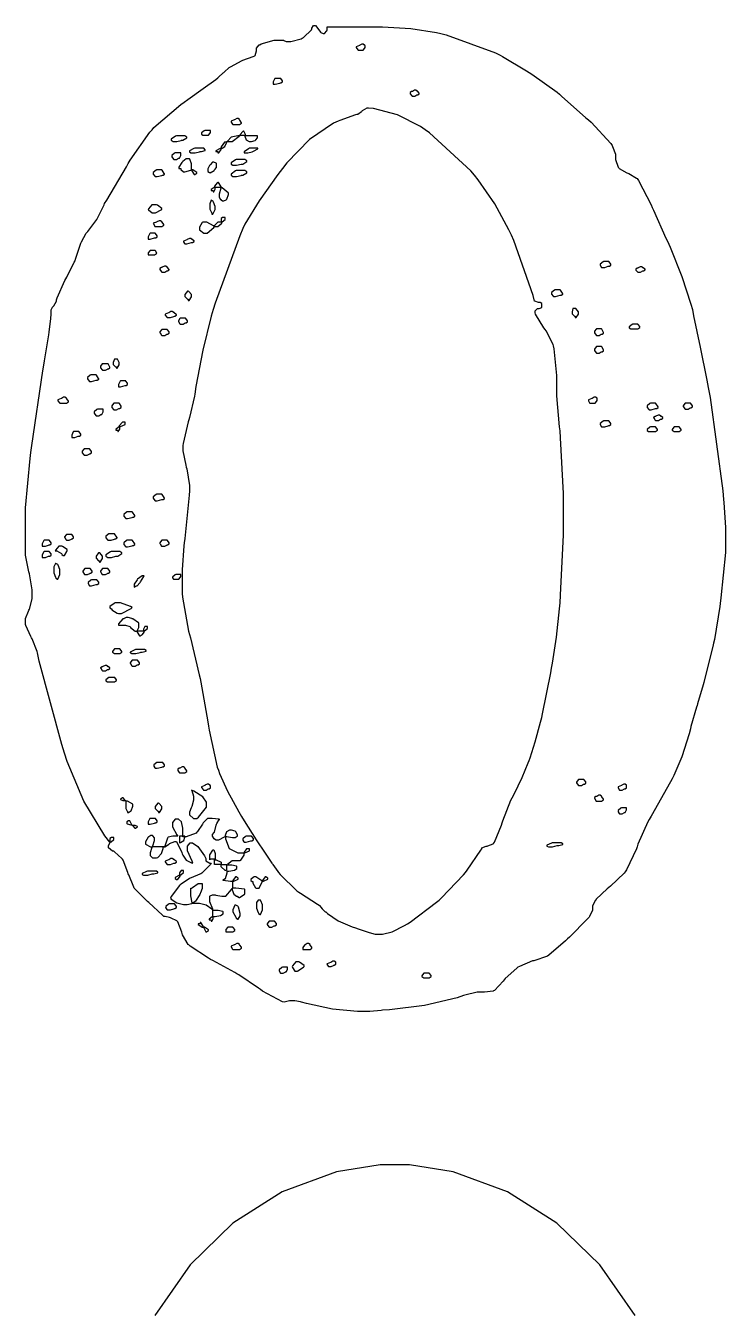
# Model space of a CAD drawing. Extents: x 59 to 294, y 44 to 310.
# Drawn here: x 102.5 to 140, y 240.8 to 309.5 of the extents above; entities that cross this region are included whole.
import ezdxf

# ---------------------------------------------------------------- set-up
doc = ezdxf.new("R2010")
doc.units = 0
doc.header["$MEASUREMENT"] = 0

msp = doc.modelspace()

# ---------------------------------------------------------------- linework, layer by layer
at = {"color": 42}
for points in [[(139.101, 290.124), (139.205, 289.586), (139.876, 284.595), (139.912, 284.127), (139.929, 283.96), (140.017, 282.63), (140.017, 282.186), (140.017, 281.278), (139.78, 278.854), (139.736, 278.554), (139.718, 278.387), (139.427, 276.623), (139.383, 276.437), (139.339, 276.253), (138.898, 274.489), (138.854, 274.321), (138.826, 274.206), (138.527, 273.184), (138.501, 273.086), (138.473, 272.998), (138.175, 271.966), (138.148, 271.851), (138.077, 271.569), (137.68, 270.338), (137.249, 269.338), (137.16, 269.169), (137.072, 269.003), (136.04, 267.177), (135.926, 266.983), (135.864, 266.868), (135.334, 265.668), (135.29, 265.535), (135.246, 265.413), (134.716, 264.293), (134.655, 264.195), (134.593, 264.124), (133.861, 263.42), (133.773, 263.349), (133.685, 263.278), (133.094, 262.723), (133.067, 262.679), (133.04, 262.653), (132.891, 262.355), (132.891, 262.254), (132.891, 262.132), (132.741, 261.789), (132.715, 261.761), (132.626, 261.665), (131.656, 260.695), (131.55, 260.597), (131.444, 260.5), (130.562, 259.734), (130.492, 259.68), (130.43, 259.654), (129.813, 259.442), (129.752, 259.432), (129.68, 259.416), (128.983, 259.123), (128.904, 259.079), (128.834, 259.035), (128.217, 258.481), (128.165, 258.41), (128.111, 258.34), (127.643, 257.838), (127.599, 257.81), (127.572, 257.794), (127.116, 257.74), (126.964, 257.74), (126.717, 257.74), (126.056, 257.59), (125.978, 257.564), (125.641, 257.449), (123.886, 257.03), (122.025, 256.804), (121.638, 256.786), (121.567, 256.77), (120.959, 256.716), (120.756, 256.716), (120.307, 256.716), (118.961, 256.844), (117.563, 257.132), (117.299, 257.211), (117.255, 257.229), (116.943, 257.281), (116.84, 257.281), (116.663, 257.281), (116.381, 257.211), (116.275, 257.237), (115.217, 257.802), (115.112, 257.881), (114.996, 257.969), (113.938, 258.674), (113.841, 258.727), (113.725, 258.798), (112.544, 259.442), (112.43, 259.504), (112.314, 259.558), (111.344, 260.21), (111.265, 260.28), (111.221, 260.307), (110.931, 260.809), (110.913, 260.879), (110.895, 260.951), (110.666, 261.505), (110.632, 261.549), (110.614, 261.567), (110.323, 261.709), (110.279, 261.725), (110.235, 261.743), (110.003, 261.797), (109.926, 261.797), (109.854, 261.867), (109.115, 262.547), (109.044, 262.607), (108.972, 262.669), (108.383, 263.26), (108.339, 263.313), (108.311, 263.367), (108.046, 264.02), (108.02, 264.09), (107.993, 264.16), (107.738, 264.805), (107.703, 264.866), (107.676, 264.91), (107.289, 265.263), (107.244, 265.289), (107.173, 265.289), (106.962, 265.475), (106.962, 265.535), (106.962, 265.598), (107.05, 265.756), (107.068, 265.782), (107.094, 265.8), (107.244, 265.92), (107.244, 265.958), (107.244, 266.03), (107.138, 266.03), (107.111, 266.03), (107.032, 265.976), (107.032, 265.958), (107.032, 265.782), (106.767, 266.119), (105.629, 267.979), (104.739, 270.087), (104.599, 270.545), (104.457, 271.004), (103.248, 275.467), (103.152, 275.908), (103.134, 275.978), (102.869, 276.658), (102.835, 276.718), (102.799, 276.78), (102.534, 277.372), (102.518, 277.424), (102.518, 277.6), (102.518, 277.75), (102.666, 278.139), (102.694, 278.201), (102.72, 278.255), (102.871, 278.796), (102.871, 278.977), (102.871, 279.295), (102.72, 280.15), (102.694, 280.246), (102.666, 280.344), (102.518, 281.144), (102.518, 281.41), (102.518, 282.681), (102.518, 283.669), (102.755, 286.323), (102.799, 286.632), (102.843, 287.012), (103.434, 291.007), (103.504, 291.43), (103.531, 291.554), (103.769, 292.939), (103.787, 293.088), (103.803, 293.238), (103.866, 293.803), (103.893, 294.061), (103.893, 294.146), (103.893, 294.217), (103.893, 294.279), (103.981, 294.455), (103.999, 294.463), (104.025, 294.491), (104.176, 294.735), (104.176, 294.816), (104.202, 294.914), (104.615, 295.856), (104.669, 295.945), (104.721, 296.033), (105.128, 296.828), (105.164, 296.898), (105.19, 296.996), (105.453, 297.79), (105.481, 297.851), (105.507, 297.913), (105.762, 298.38), (105.797, 298.414), (105.859, 298.468), (106.327, 299.121), (106.363, 299.192), (106.397, 299.262), (106.723, 299.907), (106.751, 299.967), (106.866, 300.153), (107.922, 301.942), (108.02, 302.118), (108.117, 302.295), (109.175, 303.795), (109.291, 303.918), (109.396, 304.034), (110.833, 305.267), (111.019, 305.399), (111.204, 305.532), (112.024, 306.119), (112.703, 306.616), (112.819, 306.704), (112.845, 306.732), (113.108, 306.97), (113.135, 306.987), (113.162, 307.005), (113.418, 307.243), (113.454, 307.269), (113.524, 307.314), (114.088, 307.606), (114.124, 307.622), (114.158, 307.64), (114.713, 307.843), (114.793, 307.869), (114.811, 307.887), (114.899, 308.139), (114.899, 308.222), (114.899, 308.284), (115.032, 308.468), (115.076, 308.468), (115.146, 308.512), (115.834, 308.717), (116.064, 308.717), (116.346, 308.717), (116.363, 308.699), (116.483, 308.645), (116.523, 308.645), (116.725, 308.645), (117.29, 308.795), (117.335, 308.821), (117.405, 308.849), (117.846, 309.263), (117.864, 309.316), (117.864, 309.36), (117.942, 309.492), (117.968, 309.492), (118.056, 309.492), (118.277, 309.202), (118.321, 309.14), (118.339, 309.123), (118.457, 309.069), (118.497, 309.069), (118.541, 309.069), (118.656, 309.219), (118.674, 309.246), (118.674, 309.422), (121.143, 309.422), (121.646, 309.422), (123.158, 309.339), (124.539, 309.131), (124.777, 309.069), (125.058, 308.999), (127.704, 308.029), (127.952, 307.905), (128.066, 307.835), (129.363, 307.067), (129.505, 306.987), (129.646, 306.899), (130.995, 305.929), (131.127, 305.822), (131.241, 305.708), (132.538, 304.563), (132.68, 304.447), (132.821, 304.324), (133.878, 303.178), (133.949, 303.072), (133.975, 303.028), (134.126, 302.61), (134.126, 302.471), (134.126, 302.322), (134.275, 301.916), (134.302, 301.872), (134.328, 301.845), (134.743, 301.607), (134.797, 301.589), (134.849, 301.573), (135.254, 301.334), (135.29, 301.308), (135.36, 301.194), (136.04, 299.905), (136.102, 299.755), (136.163, 299.606), (136.834, 298.107), (136.914, 297.957), (137.062, 297.63), (137.688, 296.069), (138.173, 294.579), (138.253, 294.287), (138.315, 293.962), (138.664, 292.286), (139.029, 290.504), (139.101, 290.124)], [(120.686, 308.434), (120.686, 308.452), (120.606, 308.504), (120.58, 308.504), (120.536, 308.504), (120.42, 308.443), (120.403, 308.434), (120.227, 308.364), (120.227, 308.32), (120.315, 308.205), (120.333, 308.187), (120.614, 308.187), (120.632, 308.205), (120.72, 308.325), (120.72, 308.364), (120.72, 308.434), (120.686, 308.434)], [(116.17, 306.67), (115.888, 306.67), (115.87, 306.654), (115.781, 306.481), (115.781, 306.423), (115.781, 306.352), (115.888, 306.352), (115.888, 306.352), (116.134, 306.415), (116.17, 306.423), (116.196, 306.423), (116.276, 306.477), (116.276, 306.494), (116.276, 306.538), (116.187, 306.654), (116.17, 306.67)], [(123.508, 305.965), (123.508, 305.983), (123.428, 306.035), (123.402, 306.035), (123.358, 306.035), (123.242, 305.974), (123.226, 305.965), (123.198, 305.965), (123.119, 305.912), (123.119, 305.894), (123.119, 305.85), (123.208, 305.736), (123.226, 305.718), (123.332, 305.718), (123.376, 305.718), (123.49, 305.78), (123.508, 305.788), (123.534, 305.788), (123.613, 305.842), (123.613, 305.858), (123.603, 305.886), (123.531, 305.965), (123.508, 305.965)], [(131.163, 278.588), (131.189, 278.995), (131.34, 282.236), (131.34, 283.317), (131.34, 284.437), (131.189, 287.427), (131.163, 287.796), (131.136, 288.008), (130.987, 289.675), (130.987, 290.23), (130.987, 290.759), (130.836, 292.188), (130.81, 292.347), (130.792, 292.418), (130.412, 293.15), (130.351, 293.229), (130.289, 293.309), (129.848, 294.04), (129.822, 294.11), (129.822, 294.181), (129.822, 294.225), (129.955, 294.357), (129.999, 294.357), (130.043, 294.357), (130.175, 294.411), (130.175, 294.429), (130.175, 294.605), (130.175, 294.623), (130.095, 294.676), (130.069, 294.676), (129.997, 294.676), (129.804, 294.738), (129.786, 294.746), (129.716, 295.038), (128.684, 297.983), (128.552, 298.274), (128.419, 298.566), (127.656, 299.959), (126.77, 301.246), (126.577, 301.485), (126.373, 301.723), (124.168, 303.751), (123.931, 303.918), (123.683, 304.086), (122.44, 304.712), (121.161, 305.056), (120.897, 305.083), (120.808, 305.083), (120.56, 304.934), (120.544, 304.906), (120.526, 304.88), (120.328, 304.73), (120.261, 304.73), (120.191, 304.713), (119.363, 304.421), (119.275, 304.377), (119.01, 304.263), (117.735, 303.398), (116.513, 302.146), (116.276, 301.837), (116.038, 301.529), (115.032, 300.113), (114.274, 298.856), (114.16, 298.626), (113.999, 298.248), (112.677, 294.632), (112.572, 294.287), (112.466, 293.944), (112.011, 292.122), (111.645, 290.178), (111.584, 289.771), (111.566, 289.657), (111.3, 288.512), (111.265, 288.396), (111.23, 288.273), (110.965, 287.127), (110.949, 287.021), (110.949, 286.73), (111.097, 285.954), (111.125, 285.856), (111.151, 285.76), (111.301, 284.879), (111.301, 284.585), (111.283, 284.348), (111.053, 282.029), (111.019, 281.799), (111.001, 281.641), (110.913, 280.358), (110.913, 279.929), (110.913, 279.083), (110.931, 278.898), (111.248, 277.081), (111.301, 276.895), (111.354, 276.71), (111.822, 274.744), (111.867, 274.531), (111.911, 274.338), (112.288, 272.222), (112.324, 271.992), (112.35, 271.771), (112.791, 269.796), (112.853, 269.628), (112.915, 269.462), (113.338, 268.5), (113.938, 267.397), (114.088, 267.159), (114.238, 266.912), (114.864, 265.908), (115.349, 265.183), (115.429, 265.077), (115.455, 265.032), (115.719, 264.655), (115.747, 264.619), (115.773, 264.585), (116.028, 264.204), (116.064, 264.16), (116.152, 264.046), (117.06, 263.164), (117.158, 263.102), (117.255, 263.041), (118.163, 262.45), (118.251, 262.396), (118.267, 262.38), (118.409, 262.202), (118.427, 262.184), (118.444, 262.168), (118.564, 262.044), (118.604, 262.044), (118.692, 261.956), (119.265, 261.568), (120.015, 261.25), (120.191, 261.196), (120.34, 261.144), (120.931, 260.941), (121.249, 260.843), (121.356, 260.843), (121.462, 260.843), (121.634, 260.843), (122.154, 260.981), (122.829, 261.312), (122.979, 261.408), (123.128, 261.497), (124.539, 262.556), (124.671, 262.679), (124.803, 262.803), (125.976, 264.028), (126.082, 264.16), (126.188, 264.284), (126.92, 265.341), (126.964, 265.429), (126.964, 265.465), (127.202, 265.563), (127.247, 265.571), (127.291, 265.581), (127.581, 265.695), (127.599, 265.712), (127.643, 265.783), (128.022, 266.692), (128.058, 266.806), (128.084, 266.922), (128.525, 268.032), (128.588, 268.147), (128.692, 268.341), (129.125, 269.232), (129.451, 270.017), (129.505, 270.158), (129.558, 270.299), (129.826, 271.146), (130.113, 272.204), (130.175, 272.451), (130.219, 272.645), (130.66, 274.85), (130.704, 275.096), (130.756, 275.361), (130.973, 276.75), (131.136, 278.263), (131.163, 278.588)], [(113.983, 304.447), (113.983, 304.465), (113.903, 304.517), (113.877, 304.517), (113.833, 304.517), (113.717, 304.457), (113.701, 304.447), (113.524, 304.377), (113.524, 304.333), (113.612, 304.219), (113.63, 304.201), (113.983, 304.201), (114.088, 304.271), (114.078, 304.289), (113.991, 304.439), (113.983, 304.447)], [(111.055, 303.601), (110.596, 303.601), (110.552, 303.583), (110.313, 303.411), (110.313, 303.353), (110.419, 303.283), (110.526, 303.283), (110.614, 303.283), (110.851, 303.345), (110.878, 303.353), (110.949, 303.353), (111.161, 303.485), (111.161, 303.529), (111.055, 303.601)], [(112.396, 303.882), (112.113, 303.882), (112.086, 303.866), (111.937, 303.746), (111.937, 303.706), (111.937, 303.689), (112.015, 303.635), (112.043, 303.635), (112.324, 303.635), (112.342, 303.653), (112.43, 303.773), (112.43, 303.812), (112.43, 303.882), (112.396, 303.882)], [(112.995, 302.93), (112.951, 302.913), (112.713, 302.794), (112.713, 302.754), (112.819, 302.754), (112.819, 302.683), (112.863, 302.683), (112.995, 302.869), (112.995, 302.93), (113.046, 302.93), (113.202, 303.014), (113.278, 303.217), (113.278, 303.283), (113.454, 303.283), (113.586, 303.283), (113.955, 303.575), (113.983, 303.635), (114.264, 303.635), (114.264, 303.572), (114.338, 303.381), (114.494, 303.283), (114.547, 303.283), (114.617, 303.283), (114.811, 303.345), (114.829, 303.353), (114.846, 303.371), (114.935, 303.491), (114.935, 303.529), (114.935, 303.601), (114.3, 303.601), (114.3, 303.663), (114.22, 303.848), (114.194, 303.848), (114.166, 303.831), (114.017, 303.659), (114.017, 303.601), (113.896, 303.601), (113.532, 303.518), (113.328, 303.31), (113.312, 303.248), (113.206, 303.248), (113.174, 303.257), (112.995, 303.013), (112.995, 302.93)], [(112.043, 302.93), (111.584, 302.93), (111.54, 302.913), (111.301, 302.794), (111.301, 302.754), (111.301, 302.737), (111.38, 302.683), (111.408, 302.683), (111.514, 302.683), (111.602, 302.683), (111.839, 302.745), (111.867, 302.754), (111.937, 302.754), (112.147, 302.808), (112.147, 302.824), (112.138, 302.852), (112.066, 302.93), (112.043, 302.93)], [(114.336, 302.683), (114.424, 302.683), (114.661, 302.745), (114.689, 302.754), (114.733, 302.772), (114.97, 302.891), (114.97, 302.93), (114.512, 302.93), (114.468, 302.904), (114.23, 302.738), (114.23, 302.683), (114.336, 302.683)], [(110.808, 302.683), (110.526, 302.683), (110.498, 302.667), (110.349, 302.547), (110.349, 302.507), (110.349, 302.463), (110.437, 302.349), (110.455, 302.331), (110.56, 302.331), (110.604, 302.331), (110.719, 302.393), (110.736, 302.401), (110.763, 302.401), (110.842, 302.533), (110.842, 302.577), (110.842, 302.683), (110.808, 302.683)], [(111.408, 301.765), (111.408, 302.014), (111.408, 302.102), (111.318, 302.349), (111.301, 302.367), (111.195, 302.367), (111.124, 302.367), (110.947, 302.216), (110.913, 302.19), (110.887, 302.164), (110.736, 301.92), (110.736, 301.837), (110.842, 301.837), (110.842, 301.793), (110.975, 301.661), (111.019, 301.661), (111.045, 301.671), (111.363, 301.749), (111.408, 301.765), (111.424, 301.721), (111.544, 301.519), (111.584, 301.519), (111.69, 301.589), (111.69, 301.633), (111.478, 301.765), (111.408, 301.765)], [(112.642, 301.765), (112.659, 301.783), (112.748, 301.903), (112.748, 301.942), (112.748, 302.118), (112.73, 302.136), (112.611, 302.19), (112.572, 302.19), (112.528, 302.19), (112.412, 302.04), (112.396, 302.014), (112.378, 301.996), (112.29, 301.824), (112.29, 301.765), (112.29, 301.695), (112.29, 301.679), (112.368, 301.625), (112.396, 301.625), (112.404, 301.617), (112.615, 301.739), (112.642, 301.765)], [(113.63, 302.014), (113.735, 302.014), (113.823, 302.014), (114.062, 302.075), (114.088, 302.084), (114.158, 302.084), (114.37, 302.216), (114.37, 302.26), (114.264, 302.331), (113.807, 302.331), (113.763, 302.314), (113.524, 302.142), (113.524, 302.084), (113.63, 302.014)], [(109.82, 301.765), (109.538, 301.765), (109.51, 301.749), (109.361, 301.629), (109.361, 301.589), (109.361, 301.545), (109.449, 301.431), (109.467, 301.413), (109.573, 301.413), (109.573, 301.413), (109.819, 301.476), (109.854, 301.485), (109.881, 301.485), (109.96, 301.538), (109.96, 301.555), (109.951, 301.582), (109.837, 301.749), (109.82, 301.765)], [(113.63, 301.413), (113.735, 301.413), (113.823, 301.413), (114.062, 301.476), (114.088, 301.485), (114.158, 301.485), (114.37, 301.617), (114.37, 301.661), (114.264, 301.731), (113.807, 301.731), (113.763, 301.715), (113.524, 301.542), (113.524, 301.485), (113.63, 301.413)], [(112.995, 300.849), (112.977, 300.893), (112.857, 301.096), (112.819, 301.096), (112.791, 301.079), (112.642, 300.907), (112.642, 300.849), (112.615, 300.833), (112.466, 300.713), (112.466, 300.673), (112.572, 300.673), (112.572, 300.603), (112.598, 300.603), (112.677, 300.735), (112.677, 300.779), (112.677, 300.849), (112.995, 300.849), (112.977, 300.797), (112.889, 300.466), (112.889, 300.354), (112.889, 300.31), (112.968, 300.178), (112.995, 300.178), (112.995, 300.162), (113.073, 300.108), (113.101, 300.108), (113.145, 300.108), (113.26, 300.17), (113.278, 300.178), (113.294, 300.196), (113.382, 300.448), (113.382, 300.531), (113.373, 300.549), (113.056, 300.815), (112.995, 300.849)], [(112.396, 299.897), (112.396, 299.721), (112.396, 299.659), (112.482, 299.482), (112.5, 299.472), (112.5, 299.402), (112.544, 299.402), (112.659, 299.605), (112.677, 299.649), (112.677, 299.721), (112.677, 299.809), (112.588, 300.039), (112.572, 300.073), (112.466, 300.144), (112.466, 300.144), (112.396, 299.959), (112.396, 299.897)], [(109.82, 299.649), (109.82, 299.711), (109.582, 299.889), (109.538, 299.897), (109.361, 299.897), (109.289, 299.897), (109.095, 299.693), (109.079, 299.649), (109.095, 299.623), (109.294, 299.472), (109.361, 299.472), (109.475, 299.472), (109.776, 299.623), (109.82, 299.649)], [(109.467, 298.733), (109.82, 298.733), (109.926, 298.803), (109.926, 298.847), (109.837, 298.963), (109.82, 298.979), (109.82, 298.997), (109.74, 299.049), (109.714, 299.049), (109.67, 299.049), (109.554, 298.989), (109.538, 298.979), (109.361, 298.909), (109.369, 298.892), (109.449, 298.742), (109.467, 298.733)], [(112.642, 298.733), (112.58, 298.777), (112.229, 298.979), (112.113, 298.979), (112.007, 298.979), (111.979, 298.953), (111.831, 298.709), (111.831, 298.626), (111.831, 298.566), (112.069, 298.389), (112.113, 298.38), (112.245, 298.38), (112.598, 298.68), (112.642, 298.733), (112.748, 298.733), (112.819, 298.733), (113.029, 298.918), (113.029, 298.979), (113.056, 298.997), (113.206, 299.117), (113.206, 299.156), (113.206, 299.226), (113.101, 299.226), (113.073, 299.226), (112.995, 299.174), (112.995, 299.156), (112.995, 298.979), (112.889, 298.979), (112.827, 298.979), (112.642, 298.795), (112.642, 298.733)], [(109.467, 298.38), (109.185, 298.38), (109.167, 298.363), (109.079, 298.191), (109.079, 298.133), (109.079, 298.061), (109.185, 298.061), (109.185, 298.061), (109.431, 298.125), (109.467, 298.133), (109.493, 298.133), (109.573, 298.187), (109.573, 298.203), (109.573, 298.248), (109.484, 298.371), (109.467, 298.38)], [(111.055, 297.815), (111.161, 297.815), (111.161, 297.815), (111.406, 297.877), (111.442, 297.885), (111.468, 297.885), (111.548, 297.939), (111.548, 297.957), (111.548, 297.974), (111.468, 298.027), (111.442, 298.027), (111.442, 298.045), (111.363, 298.097), (111.337, 298.097), (111.293, 298.097), (111.177, 298.037), (111.161, 298.027), (110.985, 297.957), (110.985, 297.922), (111.037, 297.825), (111.055, 297.815)], [(109.467, 297.462), (109.185, 297.462), (109.167, 297.445), (109.079, 297.326), (109.079, 297.285), (109.079, 297.215), (109.431, 297.215), (109.538, 297.285), (109.546, 297.303), (109.484, 297.445), (109.467, 297.462)], [(133.386, 296.546), (133.49, 296.546), (133.561, 296.546), (133.737, 296.607), (133.773, 296.616), (133.799, 296.616), (133.879, 296.67), (133.879, 296.686), (133.879, 296.73), (133.79, 296.846), (133.773, 296.863), (133.49, 296.863), (133.464, 296.846), (133.314, 296.726), (133.314, 296.686), (133.304, 296.678), (133.368, 296.555), (133.386, 296.546)], [(110.103, 296.546), (110.103, 296.563), (110.023, 296.616), (109.996, 296.616), (109.952, 296.616), (109.837, 296.555), (109.82, 296.546), (109.793, 296.546), (109.714, 296.492), (109.714, 296.474), (109.714, 296.43), (109.802, 296.315), (109.82, 296.297), (109.926, 296.297), (109.97, 296.297), (110.085, 296.361), (110.103, 296.369), (110.129, 296.369), (110.207, 296.423), (110.207, 296.44), (110.198, 296.458), (110.126, 296.546), (110.103, 296.546)], [(135.326, 296.297), (135.431, 296.297), (135.475, 296.297), (135.589, 296.361), (135.607, 296.369), (135.634, 296.369), (135.713, 296.423), (135.713, 296.44), (135.713, 296.458), (135.634, 296.51), (135.607, 296.51), (135.607, 296.528), (135.529, 296.58), (135.503, 296.58), (135.459, 296.58), (135.342, 296.519), (135.326, 296.51), (135.298, 296.51), (135.22, 296.458), (135.22, 296.44), (135.22, 296.405), (135.308, 296.307), (135.326, 296.297)], [(131.163, 295.345), (130.881, 295.345), (130.853, 295.329), (130.704, 295.209), (130.704, 295.169), (130.704, 295.125), (130.792, 295.01), (130.81, 294.992), (130.917, 294.992), (130.917, 294.992), (131.162, 295.055), (131.197, 295.063), (131.224, 295.063), (131.304, 295.117), (131.304, 295.135), (131.294, 295.161), (131.18, 295.337), (131.163, 295.345)], [(111.055, 295.028), (111.055, 294.984), (111.187, 294.852), (111.231, 294.852), (111.231, 294.782), (111.275, 294.782), (111.408, 294.968), (111.408, 295.028), (111.408, 295.09), (111.257, 295.267), (111.231, 295.275), (111.187, 295.275), (111.055, 295.09), (111.055, 295.028)], [(110.455, 294.11), (110.455, 294.128), (110.375, 294.181), (110.349, 294.181), (110.305, 294.181), (110.189, 294.12), (110.173, 294.11), (109.996, 294.04), (109.996, 293.996), (110.085, 293.882), (110.103, 293.864), (110.207, 293.864), (110.278, 293.864), (110.454, 293.926), (110.49, 293.934), (110.516, 293.934), (110.596, 293.988), (110.596, 294.004), (110.578, 294.022), (110.486, 294.11), (110.455, 294.11)], [(131.798, 294.11), (131.798, 294.066), (131.931, 293.934), (131.975, 293.934), (131.975, 293.864), (132.019, 293.864), (132.151, 294.05), (132.151, 294.11), (132.151, 294.173), (132.001, 294.349), (131.975, 294.357), (131.869, 294.357), (131.851, 294.357), (131.798, 294.173), (131.798, 294.11)], [(110.808, 293.511), (110.913, 293.511), (110.957, 293.511), (111.071, 293.573), (111.089, 293.581), (111.115, 293.581), (111.195, 293.635), (111.195, 293.652), (111.195, 293.696), (111.107, 293.812), (111.089, 293.828), (110.808, 293.828), (110.79, 293.812), (110.702, 293.692), (110.702, 293.652), (110.702, 293.652), (110.79, 293.521), (110.808, 293.511)], [(133.386, 293.265), (133.103, 293.265), (133.085, 293.248), (132.997, 293.128), (132.997, 293.088), (132.997, 293.044), (133.085, 292.93), (133.103, 292.912), (133.21, 292.912), (133.254, 292.912), (133.368, 292.974), (133.386, 292.982), (133.412, 292.982), (133.49, 293.036), (133.49, 293.052), (133.481, 293.07), (133.394, 293.248), (133.386, 293.265)], [(134.973, 293.265), (135.326, 293.265), (135.431, 293.335), (135.431, 293.379), (135.342, 293.495), (135.326, 293.511), (135.044, 293.511), (135.016, 293.495), (134.867, 293.375), (134.867, 293.335), (134.867, 293.318), (134.946, 293.265), (134.973, 293.265)], [(109.82, 292.912), (109.926, 292.912), (109.97, 292.912), (110.085, 292.974), (110.103, 292.982), (110.129, 292.982), (110.207, 293.036), (110.207, 293.052), (110.207, 293.096), (110.119, 293.212), (110.103, 293.229), (109.82, 293.229), (109.802, 293.212), (109.714, 293.092), (109.714, 293.052), (109.722, 293.044), (109.802, 292.93), (109.82, 292.912)], [(133.386, 292.312), (133.103, 292.312), (133.085, 292.294), (132.997, 292.176), (132.997, 292.136), (132.997, 292.092), (133.085, 291.977), (133.103, 291.96), (133.21, 291.96), (133.254, 291.96), (133.368, 292.021), (133.386, 292.03), (133.412, 292.03), (133.49, 292.083), (133.49, 292.1), (133.481, 292.128), (133.394, 292.304), (133.386, 292.312)], [(106.928, 291.394), (106.645, 291.394), (106.627, 291.378), (106.539, 291.258), (106.539, 291.218), (106.539, 291.174), (106.627, 291.06), (106.645, 291.042), (106.751, 291.042), (106.795, 291.042), (106.91, 291.104), (106.928, 291.112), (106.954, 291.112), (107.032, 291.166), (107.032, 291.182), (107.023, 291.21), (106.936, 291.378), (106.928, 291.394)], [(107.527, 291.394), (107.527, 291.457), (107.437, 291.633), (107.421, 291.641), (107.315, 291.641), (107.287, 291.641), (107.208, 291.457), (107.208, 291.394), (107.208, 291.35), (107.341, 291.218), (107.385, 291.218), (107.385, 291.148), (107.419, 291.148), (107.527, 291.334), (107.527, 291.394)], [(106.292, 290.795), (106.01, 290.795), (105.982, 290.779), (105.833, 290.659), (105.833, 290.619), (105.833, 290.575), (105.922, 290.46), (105.94, 290.442), (106.046, 290.442), (106.046, 290.442), (106.291, 290.504), (106.327, 290.513), (106.353, 290.513), (106.433, 290.566), (106.433, 290.583), (106.423, 290.61), (106.309, 290.787), (106.292, 290.795)], [(107.88, 290.477), (107.597, 290.477), (107.579, 290.46), (107.491, 290.288), (107.491, 290.23), (107.491, 290.16), (107.597, 290.16), (107.597, 290.16), (107.844, 290.222), (107.88, 290.23), (107.906, 290.23), (107.986, 290.284), (107.986, 290.3), (107.986, 290.344), (107.896, 290.46), (107.88, 290.477)], [(104.705, 289.524), (104.705, 289.542), (104.625, 289.595), (104.599, 289.595), (104.555, 289.595), (104.439, 289.534), (104.422, 289.524), (104.246, 289.454), (104.246, 289.41), (104.334, 289.296), (104.352, 289.278), (104.705, 289.278), (104.811, 289.348), (104.811, 289.392), (104.721, 289.516), (104.705, 289.524)], [(107.527, 289.278), (107.244, 289.278), (107.226, 289.261), (107.138, 289.141), (107.138, 289.101), (107.138, 289.057), (107.226, 288.943), (107.244, 288.925), (107.351, 288.925), (107.395, 288.925), (107.509, 288.987), (107.527, 288.995), (107.553, 288.995), (107.633, 289.049), (107.633, 289.065), (107.633, 289.119), (107.544, 289.27), (107.527, 289.278)], [(132.751, 289.278), (133.033, 289.278), (133.049, 289.296), (133.138, 289.416), (133.138, 289.454), (133.138, 289.524), (133.138, 289.542), (133.059, 289.595), (133.033, 289.595), (132.989, 289.595), (132.873, 289.534), (132.857, 289.524), (132.68, 289.454), (132.68, 289.41), (132.733, 289.296), (132.751, 289.278)], [(136.278, 289.278), (135.996, 289.278), (135.968, 289.261), (135.819, 289.141), (135.819, 289.101), (135.819, 289.057), (135.908, 288.943), (135.926, 288.925), (136.032, 288.925), (136.032, 288.925), (136.277, 288.987), (136.313, 288.995), (136.339, 288.995), (136.419, 289.049), (136.419, 289.065), (136.409, 289.093), (136.295, 289.27), (136.278, 289.278)], [(137.866, 288.961), (137.972, 288.961), (138.016, 288.961), (138.13, 289.023), (138.148, 289.031), (138.175, 289.031), (138.253, 289.085), (138.253, 289.101), (138.253, 289.145), (138.165, 289.261), (138.148, 289.278), (137.866, 289.278), (137.848, 289.261), (137.76, 289.141), (137.76, 289.101), (137.768, 289.093), (137.848, 288.971), (137.866, 288.961)], [(106.645, 288.961), (106.363, 288.961), (106.335, 288.943), (106.186, 288.824), (106.186, 288.785), (106.186, 288.74), (106.274, 288.626), (106.292, 288.608), (106.398, 288.608), (106.443, 288.608), (106.557, 288.67), (106.575, 288.678), (106.601, 288.678), (106.679, 288.811), (106.679, 288.855), (106.679, 288.961), (106.645, 288.961)], [(136.278, 288.36), (136.385, 288.36), (136.429, 288.36), (136.543, 288.423), (136.561, 288.432), (136.587, 288.432), (136.665, 288.485), (136.665, 288.502), (136.665, 288.52), (136.587, 288.572), (136.561, 288.572), (136.561, 288.59), (136.481, 288.642), (136.455, 288.642), (136.411, 288.642), (136.295, 288.582), (136.278, 288.572), (136.251, 288.572), (136.172, 288.52), (136.172, 288.502), (136.18, 288.494), (136.26, 288.378), (136.278, 288.36)], [(104.987, 287.444), (105.092, 287.444), (105.162, 287.444), (105.339, 287.506), (105.374, 287.514), (105.4, 287.514), (105.481, 287.568), (105.481, 287.584), (105.481, 287.628), (105.391, 287.744), (105.374, 287.76), (105.092, 287.76), (105.074, 287.744), (104.987, 287.572), (104.987, 287.514), (104.987, 287.444)], [(107.527, 288.007), (107.5, 287.991), (107.351, 287.871), (107.351, 287.831), (107.457, 287.831), (107.457, 287.76), (107.483, 287.76), (107.561, 287.893), (107.561, 287.937), (107.561, 288.007), (107.605, 288.025), (107.844, 288.145), (107.844, 288.183), (107.844, 288.255), (107.738, 288.255), (107.702, 288.265), (107.527, 288.072), (107.527, 288.007)], [(133.386, 288.007), (133.49, 288.007), (133.561, 288.007), (133.737, 288.071), (133.773, 288.079), (133.799, 288.079), (133.879, 288.133), (133.879, 288.149), (133.879, 288.193), (133.79, 288.309), (133.773, 288.326), (133.49, 288.326), (133.464, 288.309), (133.314, 288.189), (133.314, 288.149), (133.314, 288.149), (133.368, 288.025), (133.386, 288.007)], [(135.926, 287.76), (136.278, 287.76), (136.385, 287.831), (136.385, 287.875), (136.295, 287.991), (136.278, 288.007), (135.996, 288.007), (135.968, 287.991), (135.819, 287.871), (135.819, 287.831), (135.828, 287.823), (135.901, 287.76), (135.926, 287.76)], [(137.267, 287.76), (137.547, 287.76), (137.654, 287.831), (137.654, 287.875), (137.565, 287.991), (137.547, 288.007), (137.267, 288.007), (137.249, 287.991), (137.16, 287.871), (137.16, 287.831), (137.267, 287.76)], [(105.94, 286.844), (105.657, 286.844), (105.639, 286.826), (105.551, 286.708), (105.551, 286.668), (105.551, 286.624), (105.639, 286.509), (105.657, 286.492), (105.763, 286.492), (105.807, 286.492), (105.922, 286.553), (105.94, 286.562), (105.966, 286.562), (106.046, 286.615), (106.046, 286.632), (106.046, 286.686), (105.956, 286.826), (105.94, 286.844)], [(109.82, 284.409), (109.538, 284.409), (109.51, 284.393), (109.361, 284.273), (109.361, 284.233), (109.361, 284.189), (109.449, 284.074), (109.467, 284.056), (109.573, 284.056), (109.573, 284.056), (109.819, 284.118), (109.854, 284.127), (109.881, 284.127), (109.96, 284.181), (109.96, 284.198), (109.951, 284.225), (109.837, 284.393), (109.82, 284.409)], [(108.233, 283.457), (107.95, 283.457), (107.922, 283.44), (107.774, 283.32), (107.774, 283.281), (107.774, 283.236), (107.862, 283.122), (107.88, 283.104), (107.986, 283.104), (107.986, 283.104), (108.231, 283.166), (108.267, 283.174), (108.293, 283.174), (108.373, 283.228), (108.373, 283.245), (108.363, 283.272), (108.249, 283.449), (108.233, 283.457)], [(104.705, 281.94), (104.811, 281.94), (104.855, 281.94), (104.969, 282.002), (104.987, 282.01), (105.013, 282.01), (105.092, 282.064), (105.092, 282.082), (105.092, 282.126), (105.004, 282.24), (104.987, 282.258), (104.705, 282.258), (104.687, 282.24), (104.599, 282.122), (104.599, 282.082), (104.625, 282.082), (104.687, 281.958), (104.705, 281.94)], [(107.28, 282.292), (106.998, 282.292), (106.97, 282.276), (106.821, 282.156), (106.821, 282.116), (106.821, 282.072), (106.91, 281.958), (106.928, 281.94), (107.032, 281.94), (107.103, 281.94), (107.279, 282.002), (107.315, 282.01), (107.341, 282.01), (107.421, 282.064), (107.421, 282.082), (107.403, 282.108), (107.289, 282.276), (107.28, 282.292)], [(103.4, 281.623), (103.504, 281.623), (103.575, 281.623), (103.751, 281.685), (103.787, 281.693), (103.813, 281.693), (103.893, 281.747), (103.893, 281.763), (103.893, 281.807), (103.803, 281.923), (103.787, 281.94), (103.504, 281.94), (103.487, 281.923), (103.4, 281.751), (103.4, 281.693), (103.4, 281.623)], [(104.105, 281.376), (104.194, 281.376), (104.44, 281.226), (104.458, 281.2), (104.458, 281.182), (104.537, 281.128), (104.563, 281.128), (104.607, 281.128), (104.721, 281.332), (104.739, 281.376), (104.739, 281.438), (104.502, 281.614), (104.458, 281.623), (104.352, 281.623), (104.29, 281.623), (104.114, 281.412), (104.105, 281.376)], [(108.233, 281.94), (107.95, 281.94), (107.922, 281.923), (107.774, 281.803), (107.774, 281.763), (107.774, 281.719), (107.862, 281.605), (107.88, 281.587), (107.986, 281.587), (107.986, 281.587), (108.231, 281.649), (108.267, 281.657), (108.293, 281.657), (108.373, 281.711), (108.373, 281.729), (108.363, 281.755), (108.249, 281.932), (108.233, 281.94)], [(109.82, 281.623), (109.926, 281.623), (109.97, 281.623), (110.085, 281.685), (110.103, 281.693), (110.129, 281.693), (110.207, 281.747), (110.207, 281.763), (110.207, 281.807), (110.119, 281.923), (110.103, 281.94), (109.82, 281.94), (109.802, 281.923), (109.714, 281.803), (109.714, 281.763), (109.722, 281.755), (109.802, 281.632), (109.82, 281.623)], [(103.4, 281.023), (103.504, 281.023), (103.575, 281.023), (103.751, 281.085), (103.787, 281.094), (103.813, 281.094), (103.893, 281.147), (103.893, 281.164), (103.893, 281.208), (103.803, 281.324), (103.787, 281.34), (103.504, 281.34), (103.487, 281.324), (103.4, 281.152), (103.4, 281.094), (103.4, 281.023)], [(106.292, 281.023), (106.292, 280.979), (106.425, 280.847), (106.469, 280.847), (106.469, 280.775), (106.513, 280.775), (106.645, 280.961), (106.645, 281.023), (106.645, 281.085), (106.495, 281.262), (106.469, 281.27), (106.425, 281.27), (106.292, 281.085), (106.292, 281.023)], [(106.928, 281.023), (107.032, 281.023), (107.12, 281.023), (107.359, 281.085), (107.385, 281.094), (107.455, 281.094), (107.667, 281.226), (107.667, 281.27), (107.561, 281.34), (107.104, 281.34), (107.06, 281.324), (106.821, 281.152), (106.821, 281.094), (106.928, 281.023)], [(104.352, 280.106), (104.352, 280.282), (104.352, 280.37), (104.262, 280.6), (104.246, 280.635), (104.14, 280.705), (104.112, 280.705), (104.033, 280.52), (104.033, 280.458), (104.033, 280.282), (104.033, 280.194), (104.122, 279.965), (104.14, 279.929), (104.14, 279.913), (104.218, 279.859), (104.246, 279.859), (104.352, 280.106)], [(105.693, 280.106), (105.797, 280.106), (105.841, 280.106), (105.956, 280.168), (105.974, 280.176), (106, 280.176), (106.08, 280.23), (106.08, 280.246), (106.08, 280.29), (105.992, 280.406), (105.974, 280.422), (105.693, 280.422), (105.675, 280.406), (105.587, 280.286), (105.587, 280.246), (105.587, 280.246), (105.675, 280.115), (105.693, 280.106)], [(106.645, 280.106), (106.751, 280.106), (106.795, 280.106), (106.91, 280.168), (106.928, 280.176), (106.954, 280.176), (107.032, 280.23), (107.032, 280.246), (107.032, 280.29), (106.944, 280.406), (106.928, 280.422), (106.645, 280.422), (106.627, 280.406), (106.539, 280.286), (106.539, 280.246), (106.547, 280.238), (106.627, 280.115), (106.645, 280.106)], [(105.94, 279.506), (106.046, 279.506), (106.046, 279.506), (106.291, 279.568), (106.327, 279.576), (106.353, 279.576), (106.433, 279.63), (106.433, 279.647), (106.433, 279.691), (106.345, 279.806), (106.327, 279.823), (106.046, 279.823), (106.018, 279.806), (105.869, 279.687), (105.869, 279.647), (105.869, 279.647), (105.922, 279.524), (105.94, 279.506)], [(108.515, 279.859), (108.487, 279.815), (108.339, 279.583), (108.339, 279.506), (108.339, 279.436), (108.443, 279.506), (108.496, 279.506), (108.638, 279.656), (108.656, 279.683), (108.682, 279.71), (108.858, 280.001), (108.868, 280.035), (108.762, 280.035), (108.515, 279.859)], [(110.455, 279.859), (110.736, 279.859), (110.754, 279.877), (110.842, 279.997), (110.842, 280.035), (110.842, 280.106), (110.56, 280.106), (110.534, 280.089), (110.383, 279.969), (110.383, 279.929), (110.38, 279.922), (110.436, 279.859), (110.455, 279.859)], [(108.233, 278.342), (108.144, 278.386), (107.601, 278.588), (107.421, 278.588), (107.315, 278.588), (107.271, 278.562), (107.032, 278.397), (107.032, 278.342), (107.032, 278.325), (107.111, 278.271), (107.138, 278.271), (107.138, 278.211), (107.429, 278.034), (107.491, 278.025), (107.597, 278.025), (107.649, 278.016), (108.17, 278.281), (108.233, 278.342)], [(108.868, 277.071), (108.894, 277.089), (109.044, 277.209), (109.044, 277.247), (109.044, 277.319), (108.938, 277.319), (108.911, 277.319), (108.832, 277.187), (108.832, 277.143), (108.832, 277.071), (108.479, 277.071), (108.496, 277.099), (108.585, 277.264), (108.585, 277.319), (108.585, 277.496), (108.558, 277.522), (108.259, 277.734), (108.233, 277.742), (108.205, 277.76), (108.013, 277.813), (107.95, 277.813), (107.906, 277.813), (107.79, 277.752), (107.774, 277.742), (107.73, 277.726), (107.491, 277.473), (107.491, 277.39), (107.774, 277.39), (107.862, 277.39), (108.099, 277.329), (108.126, 277.319), (108.143, 277.275), (108.395, 277.071), (108.479, 277.071), (108.496, 277.027), (108.616, 276.824), (108.656, 276.824), (108.762, 276.895), (108.788, 276.895), (108.868, 277.027), (108.868, 277.071)], [(107.28, 275.872), (107.561, 275.872), (107.667, 275.942), (107.667, 275.987), (107.579, 276.102), (107.561, 276.119), (107.28, 276.119), (107.262, 276.102), (107.174, 275.983), (107.174, 275.942), (107.28, 275.872)], [(108.233, 275.872), (108.339, 275.872), (108.427, 275.872), (108.664, 275.934), (108.692, 275.942), (108.762, 275.942), (108.972, 275.996), (108.972, 276.013), (108.972, 276.031), (108.894, 276.085), (108.868, 276.085), (108.409, 276.085), (108.365, 276.067), (108.126, 275.948), (108.126, 275.908), (108.152, 275.908), (108.212, 275.872), (108.233, 275.872)], [(108.233, 275.203), (108.339, 275.203), (108.383, 275.203), (108.497, 275.264), (108.515, 275.273), (108.541, 275.273), (108.62, 275.326), (108.62, 275.343), (108.62, 275.387), (108.531, 275.503), (108.515, 275.519), (108.233, 275.519), (108.215, 275.503), (108.126, 275.383), (108.126, 275.343), (108.135, 275.335), (108.215, 275.22), (108.233, 275.203)], [(106.645, 274.954), (106.751, 274.954), (106.795, 274.954), (106.91, 275.018), (106.928, 275.026), (106.954, 275.026), (107.032, 275.08), (107.032, 275.096), (107.032, 275.114), (106.954, 275.167), (106.928, 275.167), (106.928, 275.185), (106.848, 275.237), (106.821, 275.237), (106.777, 275.237), (106.662, 275.176), (106.645, 275.167), (106.618, 275.167), (106.539, 275.114), (106.539, 275.096), (106.547, 275.088), (106.627, 274.972), (106.645, 274.954)], [(106.928, 274.355), (107.28, 274.355), (107.385, 274.425), (107.385, 274.469), (107.297, 274.585), (107.28, 274.602), (106.998, 274.602), (106.97, 274.585), (106.821, 274.465), (106.821, 274.425), (106.821, 274.409), (106.9, 274.355), (106.928, 274.355)], [(109.467, 269.735), (109.573, 269.735), (109.573, 269.735), (109.819, 269.796), (109.854, 269.805), (109.881, 269.805), (109.96, 269.858), (109.96, 269.875), (109.96, 269.919), (109.872, 270.035), (109.854, 270.051), (109.573, 270.051), (109.546, 270.035), (109.397, 269.915), (109.397, 269.875), (109.397, 269.84), (109.449, 269.752), (109.467, 269.735)], [(111.055, 269.735), (111.055, 269.752), (110.975, 269.805), (110.949, 269.805), (110.905, 269.805), (110.789, 269.744), (110.772, 269.735), (110.745, 269.735), (110.666, 269.681), (110.666, 269.663), (110.666, 269.619), (110.754, 269.504), (110.772, 269.486), (111.055, 269.486), (111.161, 269.558), (111.161, 269.602), (111.071, 269.717), (111.055, 269.735)], [(111.408, 268.57), (111.424, 268.544), (111.514, 268.246), (111.514, 268.147), (111.514, 268.024), (111.424, 267.688), (111.408, 267.652), (111.39, 267.608), (111.301, 267.377), (111.301, 267.299), (111.301, 267.239), (111.512, 267.053), (111.584, 267.053), (111.69, 267.053), (111.778, 267.124), (112.219, 267.654), (112.219, 267.829), (112.219, 267.922), (112.011, 268.199), (111.54, 268.509), (111.408, 268.57)], [(112.396, 268.817), (112.396, 268.835), (112.316, 268.887), (112.29, 268.887), (112.245, 268.887), (112.13, 268.826), (112.113, 268.817), (111.937, 268.746), (111.937, 268.702), (112.025, 268.588), (112.043, 268.57), (112.147, 268.57), (112.191, 268.57), (112.306, 268.632), (112.324, 268.64), (112.35, 268.64), (112.43, 268.694), (112.43, 268.71), (112.43, 268.817), (112.396, 268.817)], [(132.151, 268.817), (132.256, 268.817), (132.3, 268.817), (132.414, 268.879), (132.432, 268.887), (132.459, 268.887), (132.538, 268.941), (132.538, 268.957), (132.538, 269.001), (132.45, 269.117), (132.432, 269.133), (132.151, 269.133), (132.133, 269.117), (132.045, 268.997), (132.045, 268.957), (132.045, 268.957), (132.133, 268.826), (132.151, 268.817)], [(134.338, 268.57), (134.444, 268.57), (134.488, 268.57), (134.603, 268.632), (134.621, 268.64), (134.647, 268.64), (134.725, 268.694), (134.725, 268.71), (134.725, 268.817), (134.725, 268.835), (134.647, 268.887), (134.621, 268.887), (134.577, 268.887), (134.461, 268.826), (134.444, 268.817), (134.268, 268.746), (134.268, 268.702), (134.32, 268.58), (134.338, 268.57)], [(107.88, 267.971), (107.88, 267.618), (107.88, 267.574), (107.958, 267.442), (107.986, 267.442), (107.986, 267.37), (108.03, 267.37), (108.144, 267.433), (108.162, 267.442), (108.179, 267.459), (108.267, 267.711), (108.267, 267.794), (108.257, 267.82), (107.973, 267.971), (107.88, 267.971), (107.862, 267.997), (107.742, 268.147), (107.703, 268.147), (107.597, 268.075), (107.597, 268.059), (107.73, 268.005), (107.774, 268.005), (107.88, 268.005), (107.88, 267.971)], [(109.82, 267.618), (109.82, 267.68), (109.67, 267.856), (109.644, 267.865), (109.6, 267.865), (109.467, 267.68), (109.467, 267.618), (109.467, 267.574), (109.6, 267.442), (109.644, 267.442), (109.644, 267.37), (109.688, 267.37), (109.82, 267.556), (109.82, 267.618)], [(133.103, 267.971), (133.386, 267.971), (133.49, 268.041), (133.49, 268.085), (133.402, 268.201), (133.386, 268.217), (133.386, 268.235), (133.306, 268.288), (133.28, 268.288), (133.236, 268.288), (133.12, 268.227), (133.103, 268.217), (133.076, 268.217), (132.997, 268.165), (132.997, 268.147), (133.005, 268.129), (133.085, 267.98), (133.103, 267.971)], [(134.338, 267.299), (134.444, 267.299), (134.488, 267.299), (134.603, 267.361), (134.621, 267.37), (134.647, 267.37), (134.725, 267.502), (134.725, 267.546), (134.725, 267.618), (134.444, 267.618), (134.416, 267.6), (134.268, 267.481), (134.268, 267.442), (134.268, 267.407), (134.32, 267.309), (134.338, 267.299)], [(108.233, 266.7), (108.249, 266.674), (108.369, 266.524), (108.409, 266.524), (108.515, 266.594), (108.515, 266.612), (108.383, 266.664), (108.339, 266.664), (108.233, 266.664), (108.215, 266.708), (108.095, 266.912), (108.056, 266.912), (108.029, 266.912), (107.95, 266.858), (107.95, 266.84), (107.95, 266.77), (107.958, 266.762), (108.163, 266.7), (108.233, 266.7)], [(114.23, 265.183), (114.274, 265.201), (114.512, 265.321), (114.512, 265.359), (114.512, 265.429), (114.406, 265.429), (114.362, 265.429), (114.23, 265.245), (114.23, 265.183), (114.053, 265.183), (113.902, 265.183), (113.448, 265.417), (113.242, 265.93), (113.242, 266.101), (113.286, 266.084), (113.596, 266.03), (113.701, 266.03), (113.745, 266.03), (113.859, 266.092), (113.877, 266.101), (113.877, 266.163), (113.787, 266.339), (113.771, 266.347), (113.753, 266.365), (113.555, 266.417), (113.488, 266.417), (113.436, 266.417), (113.28, 266.335), (113.206, 266.132), (113.206, 266.065), (113.162, 266.039), (112.852, 265.888), (112.748, 265.888), (112.721, 265.888), (112.642, 265.942), (112.642, 265.958), (112.615, 265.958), (112.536, 266.091), (112.536, 266.135), (112.536, 266.179), (112.624, 266.295), (112.642, 266.311), (112.642, 266.311), (112.73, 266.692), (112.748, 266.736), (112.765, 266.78), (112.885, 266.983), (112.925, 266.983), (112.863, 267.001), (112.511, 267.053), (112.396, 267.053), (112.29, 267.053), (112.262, 267.036), (112.024, 266.806), (112.007, 266.77), (111.989, 266.736), (111.724, 266.355), (111.69, 266.311), (111.654, 266.267), (111.125, 266.065), (110.949, 266.065), (110.949, 266.417), (110.949, 266.529), (110.873, 266.864), (110.717, 267.017), (110.666, 267.017), (110.56, 267.017), (110.534, 267.001), (110.383, 266.828), (110.383, 266.77), (110.383, 266.604), (110.622, 266.172), (110.666, 266.101), (110.49, 266.101), (110.401, 266.101), (110.153, 266.04), (110.137, 266.03), (110.119, 265.986), (109.977, 265.571), (109.96, 265.535), (109.325, 265.535), (109.343, 265.58), (109.431, 265.865), (109.431, 265.958), (109.431, 266.003), (109.343, 266.119), (109.325, 266.135), (109.221, 266.135), (109.115, 266.065), (109.087, 266.039), (108.938, 265.795), (108.938, 265.712), (108.938, 265.668), (109.203, 265.535), (109.291, 265.535), (109.273, 265.491), (109.185, 265.208), (109.185, 265.113), (109.185, 265.068), (109.317, 264.936), (109.361, 264.936), (109.538, 264.936), (109.598, 264.964), (109.806, 265.17), (109.89, 265.444), (109.89, 265.535), (109.969, 265.535), (110.181, 265.651), (110.207, 265.678), (110.234, 265.704), (110.505, 265.818), (110.596, 265.818), (110.622, 265.774), (110.887, 265.219), (110.913, 265.148), (110.939, 265.078), (111.129, 264.809), (111.406, 264.663), (111.478, 264.654), (111.434, 264.752), (111.195, 265.314), (111.195, 265.501), (111.195, 265.563), (111.344, 265.739), (111.372, 265.748), (111.465, 265.748), (111.75, 265.537), (112.103, 265.042), (112.183, 264.9), (112.183, 264.83), (112.183, 264.786), (112.394, 264.654), (112.466, 264.654), (112.422, 264.583), (111.953, 264.116), (111.901, 264.09), (111.847, 264.072), (111.381, 263.86), (111.337, 263.842), (111.293, 263.826), (110.852, 263.525), (110.808, 263.489), (110.764, 263.455), (110.323, 262.864), (110.279, 262.783), (110.323, 262.731), (110.618, 262.529), (110.971, 262.431), (111.089, 262.431), (111.177, 262.431), (111.416, 262.494), (111.442, 262.503), (111.724, 262.503), (111.841, 262.503), (112.196, 262.42), (112.492, 262.212), (112.536, 262.15), (112.536, 261.797), (112.509, 261.779), (112.36, 261.661), (112.36, 261.621), (112.466, 261.621), (112.466, 261.549), (112.492, 261.549), (112.572, 261.681), (112.572, 261.725), (112.572, 261.797), (112.671, 261.797), (112.969, 261.846), (113.101, 261.942), (113.101, 261.973), (113.101, 262.044), (113.083, 262.062), (112.831, 262.114), (112.748, 262.114), (112.572, 262.114), (112.544, 262.186), (112.396, 262.582), (112.396, 262.713), (112.396, 262.89), (112.412, 262.908), (112.532, 262.96), (112.572, 262.96), (112.677, 262.96), (112.703, 262.944), (113.027, 262.89), (113.135, 262.89), (113.25, 262.89), (113.558, 263.242), (113.594, 263.313), (113.594, 263.234), (113.669, 262.996), (113.824, 262.89), (113.877, 262.89), (113.877, 262.873), (113.955, 262.819), (113.983, 262.819), (113.983, 262.819), (114.228, 262.97), (114.264, 262.996), (114.264, 263.242), (114.246, 263.26), (113.783, 263.313), (113.63, 263.313), (113.63, 263.665), (113.675, 263.683), (113.911, 263.803), (113.911, 263.842), (113.807, 263.914), (113.763, 263.914), (113.63, 263.727), (113.63, 263.665), (113.498, 263.665), (113.101, 263.719), (113.101, 263.737), (113.101, 263.755), (113.18, 263.808), (113.206, 263.808), (113.224, 263.835), (113.312, 264.133), (113.312, 264.231), (113.411, 264.231), (113.709, 264.28), (113.841, 264.375), (113.841, 264.407), (113.841, 264.477), (113.823, 264.495), (113.571, 264.547), (113.488, 264.547), (113.312, 264.547), (113.328, 264.591), (113.581, 264.796), (113.665, 264.796), (114.017, 264.796), (114.052, 264.805), (114.23, 265.089), (114.23, 265.183)], [(109.467, 267.053), (109.185, 267.053), (109.167, 267.036), (109.079, 266.864), (109.079, 266.806), (109.079, 266.736), (109.185, 266.736), (109.185, 266.736), (109.431, 266.798), (109.467, 266.806), (109.493, 266.806), (109.573, 266.86), (109.573, 266.876), (109.573, 266.92), (109.484, 267.036), (109.467, 267.053)], [(111.055, 266.101), (110.772, 266.101), (110.772, 265.748), (110.824, 265.757), (110.993, 265.858), (111.055, 266.04), (111.055, 266.101)], [(114.23, 265.782), (114.336, 265.782), (114.336, 265.782), (114.581, 265.846), (114.617, 265.854), (114.643, 265.854), (114.723, 265.908), (114.723, 265.924), (114.723, 265.968), (114.635, 266.084), (114.617, 266.101), (114.336, 266.101), (114.308, 266.084), (114.16, 265.964), (114.16, 265.924), (114.16, 265.89), (114.212, 265.792), (114.23, 265.782)], [(112.396, 264.83), (112.396, 265.006), (112.396, 265.095), (112.544, 265.343), (112.572, 265.359), (112.598, 265.359), (112.677, 265.175), (112.677, 265.113), (112.677, 264.866), (112.396, 264.866), (112.396, 264.83)], [(130.564, 265.535), (130.668, 265.535), (130.756, 265.535), (130.995, 265.598), (131.021, 265.606), (131.092, 265.606), (131.304, 265.66), (131.304, 265.678), (131.304, 265.695), (131.224, 265.748), (131.197, 265.748), (130.74, 265.748), (130.696, 265.731), (130.458, 265.611), (130.458, 265.571), (130.458, 265.563), (130.536, 265.535), (130.564, 265.535)], [(110.455, 264.83), (110.455, 264.848), (110.375, 264.9), (110.349, 264.9), (110.305, 264.9), (110.189, 264.84), (110.173, 264.83), (109.996, 264.76), (109.996, 264.716), (110.085, 264.601), (110.103, 264.583), (110.207, 264.583), (110.278, 264.583), (110.454, 264.645), (110.49, 264.654), (110.516, 264.654), (110.596, 264.708), (110.596, 264.724), (110.578, 264.752), (110.486, 264.83), (110.455, 264.83)], [(112.642, 264.83), (112.73, 264.83), (112.995, 264.698), (112.995, 264.654), (112.995, 264.583), (112.642, 264.583), (112.642, 264.83)], [(113.278, 264.267), (113.206, 264.267), (112.995, 264.452), (112.995, 264.513), (112.995, 264.583), (113.278, 264.583), (113.278, 264.267)], [(108.868, 264.018), (108.972, 264.018), (109.061, 264.018), (109.299, 264.082), (109.325, 264.09), (109.396, 264.09), (109.608, 264.144), (109.608, 264.16), (109.608, 264.178), (109.528, 264.231), (109.502, 264.231), (109.044, 264.231), (109, 264.214), (108.762, 264.094), (108.762, 264.054), (108.762, 264.046), (108.84, 264.018), (108.868, 264.018)], [(110.808, 264.018), (110.764, 264.002), (110.526, 263.882), (110.526, 263.842), (110.526, 263.826), (110.604, 263.772), (110.632, 263.772), (110.652, 263.765), (110.808, 263.955), (110.808, 264.018), (110.834, 264.036), (110.985, 264.156), (110.985, 264.195), (110.985, 264.267), (110.878, 264.267), (110.851, 264.267), (110.772, 264.134), (110.772, 264.09), (110.772, 264.018), (110.808, 264.018)], [(115.218, 263.665), (115.262, 263.683), (115.499, 263.803), (115.499, 263.842), (115.394, 263.914), (115.35, 263.914), (115.218, 263.727), (115.218, 263.665), (115.174, 263.71), (114.862, 263.914), (114.759, 263.914), (114.731, 263.896), (114.583, 263.777), (114.583, 263.737), (114.583, 263.719), (114.661, 263.665), (114.689, 263.665), (114.689, 263.577), (114.837, 263.331), (114.865, 263.313), (114.97, 263.313), (115.032, 263.313), (115.182, 263.613), (115.218, 263.665)], [(111.408, 263.313), (111.452, 263.357), (111.762, 263.561), (111.867, 263.561), (111.971, 263.561), (111.971, 263.385), (111.971, 263.296), (111.883, 263.067), (111.867, 263.032), (111.849, 262.979), (111.618, 262.625), (111.584, 262.607), (111.584, 262.591), (111.504, 262.537), (111.478, 262.537), (111.45, 262.537), (111.372, 262.909), (111.372, 263.032), (111.372, 263.313), (111.408, 263.313)], [(110.103, 262.15), (110.207, 262.15), (110.278, 262.15), (110.454, 262.212), (110.49, 262.22), (110.516, 262.22), (110.596, 262.274), (110.596, 262.29), (110.596, 262.334), (110.506, 262.45), (110.49, 262.467), (110.207, 262.467), (110.181, 262.45), (110.031, 262.33), (110.031, 262.29), (110.021, 262.282), (110.085, 262.168), (110.103, 262.15)], [(113.63, 262.15), (113.63, 262.044), (113.779, 261.753), (113.807, 261.725), (113.807, 261.709), (113.885, 261.655), (113.911, 261.655), (114.017, 261.831), (114.017, 261.956), (113.929, 262.292), (113.911, 262.326), (113.894, 262.344), (113.774, 262.396), (113.735, 262.396), (113.63, 262.15)], [(115.218, 262.15), (115.218, 262.326), (115.218, 262.414), (115.128, 262.644), (115.112, 262.679), (115.006, 262.679), (114.978, 262.679), (114.899, 262.547), (114.899, 262.503), (114.899, 262.326), (114.899, 262.238), (114.988, 262.009), (115.006, 261.973), (115.006, 261.956), (115.084, 261.902), (115.112, 261.902), (115.218, 262.15)], [(112.043, 261.232), (112.059, 261.188), (112.179, 260.985), (112.219, 260.985), (112.324, 261.056), (112.314, 261.083), (112.11, 261.232), (112.043, 261.232), (112.025, 261.276), (111.905, 261.479), (111.867, 261.479), (111.867, 261.408), (111.76, 261.408), (111.76, 261.364), (111.971, 261.232), (112.043, 261.232)], [(113.278, 260.985), (113.63, 260.985), (113.735, 261.056), (113.735, 261.1), (113.647, 261.215), (113.63, 261.232), (113.348, 261.232), (113.33, 261.215), (113.242, 261.095), (113.242, 261.056), (113.242, 260.985), (113.278, 260.985)], [(115.571, 261.232), (115.675, 261.232), (115.719, 261.232), (115.834, 261.294), (115.852, 261.302), (115.878, 261.302), (115.958, 261.356), (115.958, 261.372), (115.958, 261.416), (115.87, 261.533), (115.852, 261.549), (115.571, 261.549), (115.553, 261.533), (115.465, 261.413), (115.465, 261.372), (115.465, 261.372), (115.553, 261.241), (115.571, 261.232)], [(113.63, 260.033), (113.983, 260.033), (114.088, 260.103), (114.088, 260.148), (113.999, 260.263), (113.983, 260.28), (113.983, 260.298), (113.903, 260.35), (113.877, 260.35), (113.833, 260.35), (113.717, 260.289), (113.701, 260.28), (113.524, 260.21), (113.524, 260.165), (113.612, 260.051), (113.63, 260.033)], [(117.405, 260.033), (117.758, 260.033), (117.864, 260.103), (117.864, 260.148), (117.774, 260.263), (117.758, 260.28), (117.758, 260.298), (117.677, 260.35), (117.651, 260.35), (117.607, 260.35), (117.492, 260.289), (117.475, 260.28), (117.457, 260.263), (117.369, 260.143), (117.369, 260.103), (117.369, 260.033), (117.405, 260.033)], [(116.17, 258.763), (116.276, 258.763), (116.32, 258.763), (116.435, 258.825), (116.453, 258.833), (116.479, 258.833), (116.557, 258.965), (116.557, 259.009), (116.557, 259.079), (116.276, 259.079), (116.248, 259.063), (116.1, 258.943), (116.1, 258.903), (116.1, 258.903), (116.152, 258.781), (116.17, 258.763)], [(116.805, 259.115), (116.822, 259.071), (116.942, 258.869), (116.982, 258.869), (117.086, 258.869), (117.113, 258.887), (117.413, 259.089), (117.439, 259.115), (117.439, 259.177), (117.202, 259.354), (117.158, 259.362), (117.052, 259.362), (116.99, 259.362), (116.814, 259.159), (116.805, 259.115)], [(118.746, 259.115), (118.85, 259.115), (118.894, 259.115), (119.009, 259.177), (119.027, 259.185), (119.053, 259.185), (119.133, 259.239), (119.133, 259.256), (119.133, 259.328), (119.133, 259.345), (119.053, 259.398), (119.027, 259.398), (118.982, 259.398), (118.868, 259.337), (118.85, 259.328), (118.674, 259.256), (118.664, 259.248), (118.728, 259.133), (118.746, 259.115)], [(123.861, 258.516), (124.142, 258.516), (124.248, 258.586), (124.248, 258.63), (124.16, 258.746), (124.142, 258.763), (123.861, 258.763), (123.843, 258.746), (123.755, 258.626), (123.755, 258.586), (123.861, 258.516)]]:
    msp.add_lwpolyline(points, close=True, dxfattribs=at)
at = {"color": 32}
msp.add_lwpolyline([(135.179, 240.44), (133.283, 243.145), (130.985, 245.376), (128.349, 247.06), (125.436, 248.126), (123.089, 248.496), (122.308, 248.496), (121.525, 248.496), (119.178, 248.126), (116.265, 247.06), (113.629, 245.376), (111.332, 243.145), (109.436, 240.44)], dxfattribs=at)

doc.saveas('drawing.dxf')
